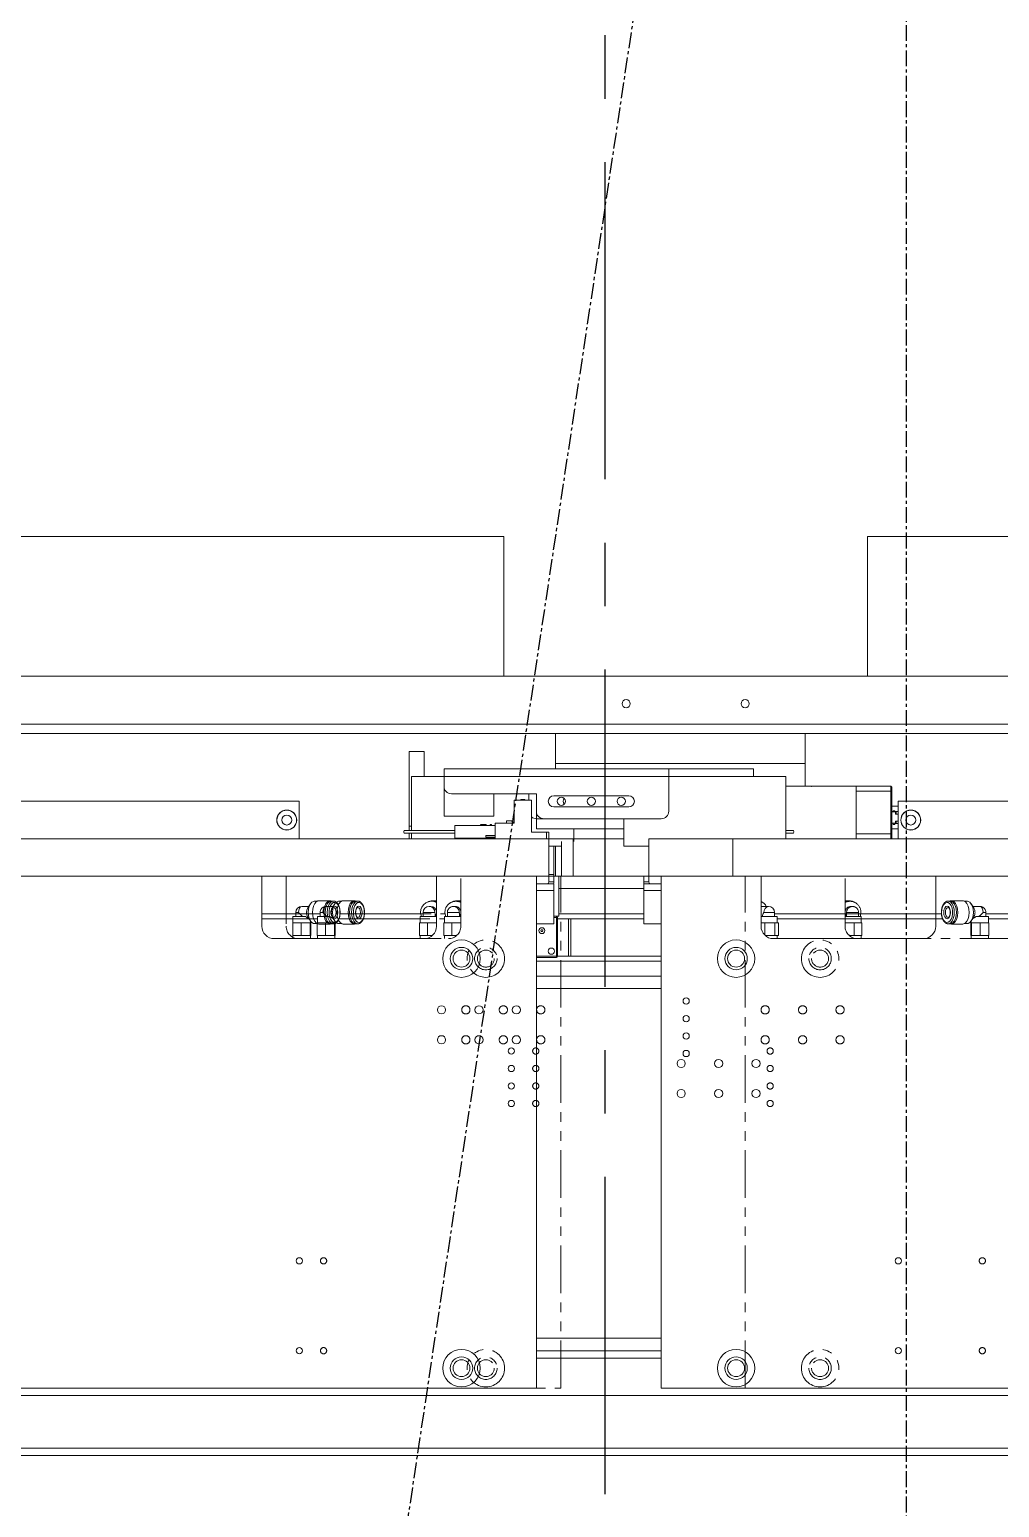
# Model space of a CAD drawing. Extents: x 500 to 100500, y -14500 to 21140.
# Drawn here: x 7356 to 7745, y -6667 to -6075 of the extents above; entities that cross this region are included whole.
import ezdxf

# ---------------------------------------------------------------- set-up
doc = ezdxf.new("R2010")
doc.units = 0
for name, pattern in [('CENTER', [10.16, 6.35, -1.27, 1.27, -1.27]), ('PHANTOM', [12.7, 6.35, -1.27, 1.27, -1.27, 1.27, -1.27]), ('SLD-Solid', [0])]:
    doc.linetypes.add(name, pattern=pattern)
doc.layers.get('0').update_dxf_attribs({"linetype": 'CONTINUOUS'})
doc.layers.add('Center', color=1, linetype='CENTER')
doc.layers.add('D', color=7, linetype='CONTINUOUS')
doc.layers.add('MODEL', color=7, linetype='SLD-Solid', lineweight=15)

# ---------------------------------------------------------------- blocks, each defined once
blk = doc.blocks.new('KSLIDER')
at = {"color": 60, "linetype": 'PHANTOM', "lineweight": 18, "ltscale": 3}
for p, q in [((-53462.52, -64851.89, 21.36), (-52802.52, -64851.89, 21.36)), ((-52802.52, -64851.89, 21.36), (-52802.52, -64866.89, 21.36)), ((-53462.52, -64866.89, 21.36), (-52802.52, -64866.89, 21.36)), ((-52917.52, -64866.89, 21.36), (-53347.52, -64866.89, 21.36)), ((-52917.52, -64866.89, 21.36), (-52917.52, -64886.89, 21.36)), ((-52847.52, -64886.89, 21.36), (-52847.52, -64866.89, 21.36)), ((-52807.52, -64866.89, 21.36), (-52847.52, -64866.89, 21.36)), ((-52807.52, -65071.89, 21.36), (-52807.52, -64866.89, 21.36)), ((-52898.71, -64878.99, 21.36), (-52901.52, -64878.99, 21.36)), ((-52898.06, -64877.98, 21.36), (-52899.07, -64879.55, 21.36)), ((-52895.39, -64876.94, 21.36), (-52896.51, -64876.94, 21.36)), ((-52890.16, -64876.74, 21.36), (-52894.66, -64876.74, 21.36)), ((-52888.82, -64876.84, 21.36), (-52889.66, -64876.84, 21.36)), ((-52849.86, -64878.99, 21.36), (-52850.52, -64878.99, 21.36)), ((-52849.15, -64876.94, 21.36), (-52849.52, -64876.94, 21.36)), ((-52848.25, -64876.74, 21.36), (-52849.15, -64876.74, 21.36)), ((-52917.52, -64881.89, 21.36), (-52903.92, -64881.89, 21.36)), ((-52917.52, -64883.89, 21.36), (-52905.02, -64883.89, 21.36)), ((-52905.11, -64885.59, 21.36), (-52905.11, -64890.59, 21.36)), ((-52905.11, -64885.59, 21.36), (-52903.41, -64885.59, 21.36)), ((-52905.02, -64882.96, 21.36), (-52905.02, -64885.59, 21.36)), ((-52905.02, -64882.96, 21.36), (-52899.98, -64882.96, 21.36)), ((-52903.92, -64881.39, 21.36), (-52903.92, -64882.96, 21.36)), ((-52903.92, -64881.39, 21.36), (-52902.82, -64881.39, 21.36)), ((-52903.41, -64885.59, 21.36), (-52901.71, -64885.59, 21.36)), ((-52901.71, -64885.59, 21.36), (-52901.71, -64890.59, 21.36)), ((-52901.71, -64885.59, 21.36), (-52899.91, -64885.59, 21.36)), ((-52899.91, -64885.59, 21.36), (-52898.12, -64885.59, 21.36)), ((-52899.07, -64883.23, 21.36), (-52898.06, -64884.79, 21.36)), ((-52898.12, -64885.59, 21.36), (-52898.12, -64890.59, 21.36)), ((-52898.12, -64885.59, 21.36), (-52898.02, -64885.59, 21.36)), ((-52898.02, -64885.59, 21.36), (-52898.02, -64884.87, 21.36)), ((-52898.02, -64885.59, 21.36), (-52897.92, -64885.59, 21.36)), ((-52897.92, -64885.59, 21.36), (-52897.92, -64890.59, 21.36)), ((-52896.51, -64885.84, 21.36), (-52895.39, -64885.84, 21.36)), ((-52894.66, -64886.04, 21.36), (-52890.16, -64886.04, 21.36)), ((-52889.66, -64885.94, 21.36), (-52888.82, -64885.94, 21.36)), ((-52886.57, -64883.89, 21.36), (-52854.02, -64883.89, 21.36)), ((-52886.14, -64881.89, 21.36), (-52853.87, -64881.89, 21.36)), ((-52854.31, -64885.59, 21.36), (-52854.31, -64890.59, 21.36)), ((-52854.31, -64885.59, 21.36), (-52852.75, -64885.59, 21.36)), ((-52854.02, -64882.96, 21.36), (-52854.02, -64885.59, 21.36)), ((-52854.02, -64882.96, 21.36), (-52847.52, -64882.96, 21.36)), ((-52852.92, -64881.39, 21.36), (-52852.92, -64882.96, 21.36)), ((-52852.92, -64881.39, 21.36), (-52848.15, -64881.39, 21.36)), ((-52852.75, -64885.59, 21.36), (-52851.2, -64885.59, 21.36)), ((-52851.2, -64885.59, 21.36), (-52851.2, -64890.59, 21.36)), ((-52851.2, -64885.59, 21.36), (-52849.3, -64885.59, 21.36)), ((-52849.3, -64885.59, 21.36), (-52847.52, -64885.59, 21.36)), ((-52848.12, -64882.96, 21.36), (-52848.12, -64881.79, 21.36)), ((-52912.52, -64891.89, 21.36), (-52852.52, -64891.89, 21.36)), ((-52905.11, -64890.59, 21.36), (-52903.41, -64890.59, 21.36)), ((-52905.02, -64890.59, 21.36), (-52905.02, -64891.89, 21.36)), ((-52903.41, -64890.59, 21.36), (-52901.71, -64890.59, 21.36)), ((-52901.71, -64890.59, 21.36), (-52899.91, -64890.59, 21.36)), ((-52899.91, -64890.59, 21.36), (-52898.12, -64890.59, 21.36)), ((-52898.12, -64890.59, 21.36), (-52898.02, -64890.59, 21.36)), ((-52898.02, -64891.89, 21.36), (-52898.02, -64890.59, 21.36)), ((-52898.02, -64890.59, 21.36), (-52897.92, -64890.59, 21.36)), ((-52854.31, -64890.59, 21.36), (-52852.75, -64890.59, 21.36)), ((-52854.02, -64890.59, 21.36), (-52854.02, -64891.89, 21.36)), ((-52852.75, -64890.59, 21.36), (-52851.2, -64890.59, 21.36)), ((-52851.2, -64890.59, 21.36), (-52849.3, -64890.59, 21.36)), ((-52849.3, -64890.59, 21.36), (-52849.15, -64890.59, 21.36)), ((-53457.52, -65071.89, 21.36), (-52807.52, -65071.89, 21.36))]:
    blk.add_line(p, q, dxfattribs=at)
at = {"color": 60, "linetype": 'PHANTOM', "lineweight": 18, "ltscale": 3, "elevation": 21.36, "flags": 128}
for points in [[(-52901.52, -64878.99), (-52902.01, -64879.17), (-52902.43, -64879.69), (-52902.72, -64880.47), (-52902.82, -64881.39)], [(-52896.51, -64876.94), (-52896.86, -64876.98), (-52897.51, -64877.34), (-52898.09, -64878.03), (-52898.54, -64878.98), (-52898.82, -64880.14), (-52898.92, -64881.39), (-52898.82, -64882.64), (-52898.54, -64883.79), (-52898.09, -64884.75), (-52897.51, -64885.44), (-52896.86, -64885.79), (-52896.51, -64885.84)], [(-52894.66, -64886.04), (-52895.02, -64885.99), (-52895.71, -64885.62), (-52896.31, -64884.9), (-52896.78, -64883.9), (-52897.08, -64882.7), (-52897.18, -64881.39), (-52897.08, -64880.08), (-52896.78, -64878.88), (-52896.31, -64877.87), (-52895.71, -64877.16), (-52895.02, -64876.79), (-52894.66, -64876.74)], [(-52889.65, -64876.84), (-52889.81, -64876.79), (-52890.52, -64876.79), (-52891.21, -64877.16), (-52891.81, -64877.87), (-52892.28, -64878.88), (-52892.58, -64880.08), (-52892.68, -64881.39), (-52892.58, -64882.7), (-52892.28, -64883.9), (-52891.81, -64884.9), (-52891.21, -64885.62), (-52890.52, -64885.99), (-52889.81, -64885.99), (-52889.65, -64885.94)], [(-52889.66, -64876.84), (-52890.01, -64876.89), (-52890.68, -64877.25), (-52891.27, -64877.95), (-52891.73, -64878.93), (-52892.02, -64880.11), (-52892.12, -64881.39), (-52892.02, -64882.67), (-52891.73, -64883.85), (-52891.27, -64884.83), (-52890.68, -64885.53), (-52890.01, -64885.89), (-52889.66, -64885.94)], [(-52888.8, -64876.84), (-52889.17, -64876.89), (-52889.84, -64877.25), (-52890.43, -64877.95), (-52890.89, -64878.93), (-52891.18, -64880.11), (-52891.28, -64881.39), (-52891.18, -64882.67), (-52890.89, -64883.85), (-52890.43, -64884.83), (-52889.84, -64885.53), (-52889.17, -64885.89), (-52888.78, -64885.94)], [(-52886.21, -64881.39), (-52886.3, -64880.2), (-52886.59, -64879.11), (-52887.03, -64878.22), (-52887.6, -64877.62), (-52888.24, -64877.35), (-52888.89, -64877.44), (-52889.5, -64877.88), (-52890.01, -64878.63), (-52890.37, -64879.63), (-52890.57, -64880.79), (-52890.57, -64881.99), (-52890.37, -64883.15), (-52890.01, -64884.14), (-52889.5, -64884.9), (-52888.89, -64885.34), (-52888.24, -64885.43), (-52887.6, -64885.16), (-52887.03, -64884.56), (-52886.59, -64883.67), (-52886.3, -64882.58), (-52886.21, -64881.39)], [(-52889.75, -64881.39), (-52889.65, -64880.43), (-52889.36, -64879.62), (-52888.92, -64879.08), (-52888.4, -64878.89), (-52887.88, -64879.08), (-52887.44, -64879.62), (-52887.15, -64880.43), (-52887.05, -64881.39), (-52887.15, -64882.35), (-52887.44, -64883.16), (-52887.88, -64883.7), (-52888.4, -64883.89), (-52888.92, -64883.7), (-52889.36, -64883.16), (-52889.65, -64882.35), (-52889.75, -64881.39)], [(-52888.83, -64883.39), (-52888.82, -64883.39), (-52888.41, -64883.24), (-52888.05, -64882.8), (-52887.82, -64882.15), (-52887.74, -64881.39), (-52887.82, -64880.62), (-52888.05, -64879.97), (-52888.41, -64879.54), (-52888.81, -64879.39)], [(-52849.15, -64876.94), (-52848.52, -64876.98), (-52847.52, -64877.26)], [(-52848.25, -64876.74), (-52847.59, -64876.79), (-52847.52, -64876.8)], [(-52853.62, -64882.96), (-52853.72, -64882.64), (-52853.9, -64881.39)], [(-52848.07, -64882.96), (-52847.67, -64882.31), (-52847.52, -64881.71)]]:
    blk.add_lwpolyline(points, dxfattribs=at)
at = {"color": 60, "linetype": 'PHANTOM', "lineweight": 18, "ltscale": 3}
for centre, radius in [((-52837.52, -64899.89, 21.36), 7.5), ((-52837.52, -64899.89, 21.36), 4.5), ((-52837.52, -64899.89, 21.36), 3.4), ((-52845.52, -64920.39, 21.36), 1.65), ((-52830.52, -64920.39, 21.36), 1.65), ((-52815.52, -64920.39, 21.36), 1.65), ((-52845.52, -64932.39, 21.36), 1.65), ((-52830.52, -64932.39, 21.36), 1.65), ((-52815.52, -64932.39, 21.36), 1.65), ((-52817.52, -64936.89, 21.36), 1.25), ((-52817.52, -64943.89, 21.36), 1.25), ((-52817.52, -64950.89, 21.36), 1.25), ((-52817.52, -64957.89, 21.36), 1.25), ((-52902.52, -65020.89, 21.36), 1.25), ((-52902.52, -65056.89, 21.36), 1.25), ((-52837.52, -65063.89, 21.36), 7.5), ((-52837.52, -65063.89, 21.36), 4.5), ((-52837.52, -65063.89, 21.36), 3.4)]:
    blk.add_circle(centre, radius, dxfattribs=at)
for centre, radius, start, end in [((-52901.52, -64881.39, 21.36), 2.4, 90, 180), ((-52895.97, -64881.39, 21.36), 3.61, 149.40947, 210.59053), ((-52849.51, -64881.33, 21.36), 4.39, 62.90418, 180.71655), ((-52850.52, -64881.39, 21.36), 2.4, 90, 180), ((-52849.15, -64881.27, 21.36), 4.53, 68.91757, 124.62714), ((-52850.53, -64881.37, 21.36), 2.38, 359.59175, 89.58581), ((-52849.88, -64881.37, 21.36), 2.38, 7.34169, 89.62449), ((-52912.52, -64886.89, 21.36), 5, 180, 270), ((-52852.52, -64886.89, 21.36), 5, 270, 0)]:
    blk.add_arc(centre, radius, start, end, dxfattribs=at)
for centre, major_axis, ratio, start_param, end_param in [((-52901.52, -64881.39, 21.36), (-2.3, 2.3), 0.294032, 1.284824, 1.997904), ((-52850.52, -64881.39, 21.36), (1.83, -1.83), 0.843822, 0.700897, 0.8699)]:
    blk.add_ellipse(centre, major_axis=major_axis, ratio=ratio, start_param=start_param, end_param=end_param, dxfattribs=at)
for points, knots in [([(-52889.67, -64881.39, 21.36), (-52889.67, -64881.25, 21.36), (-52889.66, -64880.86, 21.36), (-52889.53, -64880.26, 21.36), (-52889.28, -64879.71, 21.36), (-52889, -64879.44, 21.36), (-52888.89, -64879.37, 21.36), (-52888.82, -64879.39, 21.36), (-52888.81, -64879.4, 21.36)], [0, 0, 0, 0, 0.119673, 0.340457, 0.558857, 0.765899, 0.97103, 1, 1, 1, 1]), ([(-52886.25, -64880.13, 21.36), (-52886.28, -64879.96, 21.36), (-52886.35, -64879.39, 21.36), (-52886.67, -64878.54, 21.36), (-52887.18, -64877.67, 21.36), (-52887.82, -64877.11, 21.36), (-52888.39, -64876.83, 21.36), (-52888.71, -64876.87, 21.36), (-52888.8, -64876.88, 21.36)], [0, 0, 0, 0, 0.096209, 0.310517, 0.527579, 0.747869, 0.933466, 1, 1, 1, 1]), ([(-52886.13, -64881.39, 21.36), (-52886.13, -64881.18, 21.36), (-52886.13, -64880.75, 21.36), (-52886.21, -64880.34, 21.36), (-52886.25, -64880.13, 21.36)], [0, 0, 0, 0, 0.489829, 1, 1, 1, 1]), ([(-52899.98, -64882.96, 21.36), (-52899.98, -64882.97, 21.36), (-52899.78, -64883.18, 21.36), (-52899.4, -64883.5, 21.36), (-52898.89, -64883.77, 21.36), (-52898.67, -64883.76, 21.36), (-52898.59, -64883.76, 21.36)], [0, 0, 0, 0, 0.014158, 0.429537, 0.773183, 1, 1, 1, 1]), ([(-52888.83, -64883.37, 21.36), (-52888.86, -64883.38, 21.36), (-52888.95, -64883.38, 21.36), (-52889.2, -64883.17, 21.36), (-52889.46, -64882.71, 21.36), (-52889.64, -64882.07, 21.36), (-52889.66, -64881.61, 21.36), (-52889.67, -64881.39, 21.36)], [0, 0, 0, 0, 0.169915, 0.37508, 0.592389, 0.804509, 1, 1, 1, 1]), ([(-52888.77, -64885.9, 21.36), (-52888.63, -64885.9, 21.36), (-52888.25, -64885.91, 21.36), (-52887.67, -64885.57, 21.36), (-52887.09, -64884.98, 21.36), (-52886.61, -64884.13, 21.36), (-52886.28, -64883.08, 21.36), (-52886.15, -64882.17, 21.36), (-52886.13, -64881.66, 21.36), (-52886.13, -64881.54, 21.36)], [0, 0, 0, 0, 0.089403, 0.249439, 0.413851, 0.588786, 0.76807, 0.946721, 1, 1, 1, 1])]:
    blk.add_open_spline(points, degree=3, knots=knots, dxfattribs=at)
blk = doc.blocks.new('KASDADS')
at = {"layer": 'MODEL', "color": 4}
for p, q in [((-52842.52, -66230.79, 21.36), (-52320.56, -66230.79, 21.36)), ((-52320.56, -66286.79, 21.36), (-52320.56, -66230.79, 21.36)), ((-52174.86, -66230.79, 21.36), (-52174.86, -66286.79, 21.36)), ((-51722.52, -66230.79, 21.36), (-52174.86, -66230.79, 21.36)), ((-52842.52, -66286.79, 21.36), (-51722.52, -66286.79, 21.36)), ((-52842.52, -66306.05, 21.36), (-51722.52, -66306.05, 21.36)), ((-52842.52, -66309.79, 21.36), (-52299.86, -66309.79, 21.36)), ((-52199.86, -66309.79, 21.36), (-52299.86, -66309.79, 21.36)), ((-52299.86, -66309.79, 21.36), (-52299.86, -66321.79, 21.36)), ((-52199.86, -66309.79, 21.36), (-52199.86, -66321.79, 21.36)), ((-52199.86, -66309.79, 21.36), (-51722.52, -66309.79, 21.36)), ((-52352.52, -66316.89, 21.36), (-52358.52, -66316.89, 21.36)), ((-52358.52, -66316.89, 21.36), (-52358.52, -66346.89, 21.36)), ((-52352.52, -66316.89, 21.36), (-52352.52, -66326.89, 21.36)), ((-52344.52, -66323.89, 21.36), (-52344.52, -66326.89, 21.36)), ((-52344.52, -66323.89, 21.36), (-52254.52, -66323.89, 21.36)), ((-52199.86, -66321.79, 21.36), (-52299.86, -66321.79, 21.36)), ((-52299.86, -66321.79, 21.36), (-52299.86, -66323.89, 21.36)), ((-52220.52, -66323.89, 21.36), (-52254.52, -66323.89, 21.36)), ((-52254.52, -66323.89, 21.36), (-52254.52, -66326.89, 21.36)), ((-52220.52, -66326.89, 21.36), (-52220.52, -66323.89, 21.36)), ((-52199.86, -66321.79, 21.36), (-52199.86, -66330.89, 21.36)), ((-52357.52, -66326.89, 21.36), (-52357.52, -66348.64, 21.36)), ((-52357.52, -66326.89, 21.36), (-52344.52, -66326.89, 21.36)), ((-52344.52, -66326.89, 21.36), (-52254.52, -66326.89, 21.36)), ((-52344.52, -66326.89, 21.36), (-52344.52, -66330.89, 21.36)), ((-52344.52, -66342.89, 21.36), (-52344.52, -66330.89, 21.36)), ((-52254.52, -66326.89, 21.36), (-52254.52, -66340.89, 21.36)), ((-52254.52, -66326.89, 21.36), (-52207.52, -66326.89, 21.36)), ((-52207.52, -66326.89, 21.36), (-52207.52, -66351.89, 21.36)), ((-52207.52, -66330.89, 21.36), (-52197.25, -66330.89, 21.36)), ((-52197.25, -66330.99, 21.36), (-52197.25, -66330.89, 21.36)), ((-52197.15, -66330.89, 21.36), (-52197.25, -66330.89, 21.36)), ((-52197.15, -66330.89, 21.36), (-52197.15, -66330.99, 21.36)), ((-52197.15, -66330.89, 21.36), (-52179.35, -66330.89, 21.36)), ((-52179.35, -66332.89, 21.36), (-52179.35, -66330.89, 21.36)), ((-52179.35, -66330.89, 21.36), (-52165.55, -66330.89, 21.36)), ((-52165.55, -66330.89, 21.36), (-52165.55, -66332.89, 21.36)), ((-52165.55, -66330.89, 21.36), (-52165.15, -66331.29, 21.36)), ((-52307.52, -66333.89, 21.36), (-52341.52, -66333.89, 21.36)), ((-52324.52, -66342.89, 21.36), (-52324.52, -66333.89, 21.36)), ((-52316.47, -66336.39, 21.36), (-52316.47, -66345.69, 21.36)), ((-52309.52, -66336.39, 21.36), (-52316.47, -66336.39, 21.36)), ((-52313.79, -66336.19, 21.36), (-52313.79, -66336.39, 21.36)), ((-52313.79, -66336.19, 21.36), (-52312.99, -66336.19, 21.36)), ((-52312.99, -66336.19, 21.36), (-52312.99, -66336.39, 21.36)), ((-52312.99, -66336.19, 21.36), (-52312.19, -66336.19, 21.36)), ((-52312.19, -66336.19, 21.36), (-52312.19, -66336.39, 21.36)), ((-52310.52, -66336.39, 21.36), (-52310.52, -66333.89, 21.36)), ((-52309.52, -66349.29, 21.36), (-52309.52, -66336.39, 21.36)), ((-52307.52, -66340.89, 21.36), (-52307.52, -66333.89, 21.36)), ((-52270.52, -66334.64, 21.36), (-52300.52, -66334.64, 21.36)), ((-52197.15, -66330.99, 21.36), (-52197.25, -66330.99, 21.36)), ((-52179.35, -66332.89, 21.36), (-52165.55, -66332.89, 21.36)), ((-52179.35, -66349.89, 21.36), (-52179.35, -66332.89, 21.36)), ((-52165.55, -66332.89, 21.36), (-52165.55, -66349.89, 21.36)), ((-52165.55, -66332.89, 21.36), (-52165.15, -66332.89, 21.36)), ((-52165.15, -66332.89, 21.36), (-52165.15, -66331.29, 21.36)), ((-52165.15, -66349.89, 21.36), (-52165.15, -66332.89, 21.36)), ((-52402.52, -66336.89, 21.36), (-52842.52, -66336.89, 21.36)), ((-52402.52, -66351.89, 21.36), (-52402.52, -66336.89, 21.36)), ((-52307.52, -66340.89, 21.36), (-52307.52, -66343.89, 21.36)), ((-52300.52, -66339.14, 21.36), (-52270.52, -66339.14, 21.36)), ((-52162.52, -66338.89, 21.36), (-52165.15, -66338.89, 21.36)), ((-52164.65, -66340.99, 21.36), (-52165.15, -66340.99, 21.36)), ((-52163.66, -66341.09, 21.36), (-52165.15, -66341.09, 21.36)), ((-52163.85, -66340.64, 21.36), (-52164.65, -66340.64, 21.36)), ((-52164.65, -66341.09, 21.36), (-52164.65, -66340.64, 21.36)), ((-52163.85, -66340.99, 21.36), (-52163.85, -66340.64, 21.36)), ((-52163.85, -66340.99, 21.36), (-52162.52, -66340.99, 21.36)), ((-52163.85, -66340.99, 21.36), (-52163.85, -66341.03, 21.36)), ((-52162.52, -66340.99, 21.36), (-52163.85, -66340.99, 21.36)), ((-52163.85, -66341.09, 21.36), (-52163.85, -66341.03, 21.36)), ((-52163.66, -66342, 21.36), (-52163.66, -66341.09, 21.36)), ((-52163.66, -66341.09, 21.36), (-52163.34, -66341.09, 21.36)), ((-52162.52, -66342, 21.36), (-52163.66, -66342, 21.36)), ((-52163.34, -66341.09, 21.36), (-52163.34, -66342, 21.36)), ((-52162.52, -66351.89, 21.36), (-52162.52, -66336.89, 21.36)), ((-51722.52, -66336.89, 21.36), (-52162.52, -66336.89, 21.36)), ((-52340.22, -66348.64, 21.36), (-52360.54, -66348.64, 21.36)), ((-52358.52, -66348.64, 21.36), (-52358.52, -66346.89, 21.36)), ((-52357.52, -66346.89, 21.36), (-52358.52, -66346.89, 21.36)), ((-52324.52, -66342.89, 21.36), (-52344.52, -66342.89, 21.36)), ((-52340.22, -66346.64, 21.36), (-52324.02, -66346.64, 21.36)), ((-52340.22, -66346.64, 21.36), (-52340.22, -66351.64, 21.36)), ((-52329.84, -66346.14, 21.36), (-52329.84, -66346.64, 21.36)), ((-52329.74, -66346.14, 21.36), (-52329.74, -66346.64, 21.36)), ((-52329.29, -66346.14, 21.36), (-52329.29, -66346.64, 21.36)), ((-52329.19, -66346.64, 21.36), (-52329.19, -66346.14, 21.36)), ((-52329.09, -66346.14, 21.36), (-52329.09, -66346.64, 21.36)), ((-52328.98, -66346.14, 21.36), (-52328.98, -66346.64, 21.36)), ((-52328.91, -66346.14, 21.36), (-52328.85, -66346.14, 21.36)), ((-52328.91, -66346.64, 21.36), (-52328.91, -66346.14, 21.36)), ((-52328.85, -66346.14, 21.36), (-52328.85, -66346.64, 21.36)), ((-52328.84, -66346.64, 21.36), (-52328.84, -66346.14, 21.36)), ((-52328.67, -66346.14, 21.36), (-52328.67, -66346.64, 21.36)), ((-52328.64, -66346.14, 21.36), (-52327.71, -66346.14, 21.36)), ((-52328.64, -66346.14, 21.36), (-52328.64, -66346.64, 21.36)), ((-52327.71, -66346.14, 21.36), (-52327.71, -66346.64, 21.36)), ((-52327.71, -66346.14, 21.36), (-52327.67, -66346.14, 21.36)), ((-52327.67, -66346.14, 21.36), (-52327.67, -66346.64, 21.36)), ((-52326.02, -66346.14, 21.36), (-52326.02, -66346.64, 21.36)), ((-52325.52, -66346.14, 21.36), (-52326.02, -66346.14, 21.36)), ((-52325.52, -66346.14, 21.36), (-52325.52, -66346.64, 21.36)), ((-52324.02, -66345.69, 21.36), (-52324.02, -66351.89, 21.36)), ((-52316.47, -66345.69, 21.36), (-52324.02, -66345.69, 21.36)), ((-52319.47, -66344.69, 21.36), (-52319.47, -66345.69, 21.36)), ((-52319.47, -66344.69, 21.36), (-52317.47, -66344.69, 21.36)), ((-52316.47, -66345.69, 21.36), (-52317.47, -66344.69, 21.36)), ((-52304.52, -66343.89, 21.36), (-52307.52, -66343.89, 21.36)), ((-52307.52, -66343.89, 21.36), (-52307.52, -66347.89, 21.36)), ((-52307.52, -66347.89, 21.36), (-52272.52, -66347.89, 21.36)), ((-52304.52, -66343.89, 21.36), (-52257.52, -66343.89, 21.36)), ((-52292.52, -66352.98, 21.36), (-52292.52, -66347.89, 21.36)), ((-52272.52, -66347.89, 21.36), (-52272.52, -66343.89, 21.36)), ((-52272.52, -66354.89, 21.36), (-52272.52, -66347.89, 21.36)), ((-52204.49, -66348.64, 21.36), (-52207.52, -66348.64, 21.36)), ((-52165.15, -66345.69, 21.36), (-52163.66, -66345.69, 21.36)), ((-52162.52, -66347.89, 21.36), (-52165.15, -66347.89, 21.36)), ((-52164.65, -66346.14, 21.36), (-52164.65, -66345.69, 21.36)), ((-52164.65, -66346.14, 21.36), (-52163.85, -66346.14, 21.36)), ((-52163.85, -66345.75, 21.36), (-52163.85, -66345.69, 21.36)), ((-52163.85, -66345.75, 21.36), (-52163.85, -66345.79, 21.36)), ((-52163.85, -66345.79, 21.36), (-52162.52, -66345.79, 21.36)), ((-52163.85, -66346.14, 21.36), (-52163.85, -66345.79, 21.36)), ((-52163.66, -66344.78, 21.36), (-52162.52, -66344.78, 21.36)), ((-52163.66, -66345.69, 21.36), (-52163.66, -66344.78, 21.36)), ((-52163.66, -66345.69, 21.36), (-52163.34, -66345.69, 21.36)), ((-52163.34, -66344.78, 21.36), (-52163.34, -66345.69, 21.36)), ((-52962.52, -66351.89, 21.36), (-52302.52, -66351.89, 21.36)), ((-52360.54, -66349.64, 21.36), (-52340.22, -66349.64, 21.36)), ((-52358.52, -66351.89, 21.36), (-52358.52, -66349.64, 21.36)), ((-52357.52, -66349.64, 21.36), (-52357.52, -66351.89, 21.36)), ((-52340.22, -66351.64, 21.36), (-52324.02, -66351.64, 21.36)), ((-52327.82, -66350.59, 21.36), (-52327.82, -66351.29, 21.36)), ((-52327.82, -66350.59, 21.36), (-52324.02, -66350.59, 21.36)), ((-52327.82, -66351.29, 21.36), (-52324.02, -66351.29, 21.36)), ((-52303.52, -66349.29, 21.36), (-52309.52, -66349.29, 21.36)), ((-52303.52, -66351.89, 21.36), (-52303.52, -66349.29, 21.36)), ((-52303.52, -66349.29, 21.36), (-52302.52, -66349.29, 21.36)), ((-52302.52, -66349.29, 21.36), (-52302.52, -66351.89, 21.36)), ((-52302.52, -66351.89, 21.36), (-52302.52, -66366.89, 21.36)), ((-52297.52, -66366.89, 21.36), (-52297.52, -66352.98, 21.36)), ((-52272.52, -66351.89, 21.36), (-52292.52, -66351.89, 21.36)), ((-52262.52, -66351.89, 21.36), (-52262.52, -66366.89, 21.36)), ((-52262.52, -66351.89, 21.36), (-51602.52, -66351.89, 21.36)), ((-52207.52, -66349.64, 21.36), (-52204.49, -66349.64, 21.36)), ((-52165.55, -66349.89, 21.36), (-52179.35, -66349.89, 21.36)), ((-52179.35, -66349.89, 21.36), (-52179.35, -66351.89, 21.36)), ((-52165.55, -66351.89, 21.36), (-52165.55, -66349.89, 21.36)), ((-52165.15, -66349.89, 21.36), (-52165.55, -66349.89, 21.36)), ((-52165.55, -66351.89, 21.36), (-52165.15, -66351.49, 21.36)), ((-52165.15, -66351.49, 21.36), (-52165.15, -66349.89, 21.36)), ((-52297.52, -66354.89, 21.36), (-52302.52, -66354.89, 21.36)), ((-52300.52, -66366.15, 21.36), (-52300.52, -66354.89, 21.36)), ((-52299.86, -66354.89, 21.36), (-52299.86, -66366.89, 21.36)), ((-52262.52, -66354.89, 21.36), (-52272.52, -66354.89, 21.36)), ((-52302.52, -66366.15, 21.36), (-52300.52, -66366.15, 21.36)), ((-52300.52, -66366.15, 21.36), (-52300.52, -66369.15, 21.36)), ((-52962.52, -66366.89, 21.36), (-52302.52, -66366.89, 21.36)), ((-52417.52, -66366.89, 21.36), (-52847.52, -66366.89, 21.36)), ((-52417.52, -66366.89, 21.36), (-52417.52, -66386.89, 21.36)), ((-52347.52, -66386.89, 21.36), (-52347.52, -66366.89, 21.36)), ((-52307.52, -66366.89, 21.36), (-52347.52, -66366.89, 21.36)), ((-52307.52, -66571.89, 21.36), (-52307.52, -66366.89, 21.36)), ((-52303.25, -66369.89, 21.36), (-52307.52, -66369.89, 21.36)), ((-52300.62, -66369.89, 21.36), (-52303.25, -66369.89, 21.36)), ((-52302.52, -66369.15, 21.36), (-52302.52, -66366.89, 21.36)), ((-52300.52, -66369.15, 21.36), (-52302.52, -66369.15, 21.36)), ((-52300.52, -66369.89, 21.36), (-52300.62, -66369.89, 21.36)), ((-52300.52, -66366.89, 21.36), (-52298.52, -66366.89, 21.36)), ((-52300.52, -66372.63, 21.36), (-52300.52, -66369.89, 21.36)), ((-52298.52, -66366.89, 21.36), (-52298.52, -66382.89, 21.36)), ((-52264.52, -66371.79, 21.36), (-52298.52, -66371.79, 21.36)), ((-52297.52, -66366.89, 21.36), (-52262.52, -66366.89, 21.36)), ((-52264.52, -66369.15, 21.36), (-52264.52, -66366.89, 21.36)), ((-52262.52, -66369.15, 21.36), (-52264.52, -66369.15, 21.36)), ((-52264.52, -66369.89, 21.36), (-52264.42, -66369.89, 21.36)), ((-52264.52, -66369.89, 21.36), (-52264.52, -66372.63, 21.36)), ((-52264.42, -66369.89, 21.36), (-52261.78, -66369.89, 21.36)), ((-52262.52, -66366.89, 21.36), (-51602.52, -66366.89, 21.36)), ((-52262.52, -66366.89, 21.36), (-52262.52, -66369.15, 21.36)), ((-52261.78, -66369.89, 21.36), (-52257.52, -66369.89, 21.36)), ((-52257.52, -66366.89, 21.36), (-52257.52, -66571.89, 21.36)), ((-52217.52, -66366.89, 21.36), (-52257.52, -66366.89, 21.36)), ((-52217.52, -66366.89, 21.36), (-52217.52, -66386.89, 21.36)), ((-52147.52, -66386.89, 21.36), (-52147.52, -66366.89, 21.36)), ((-51717.52, -66366.89, 21.36), (-52147.52, -66366.89, 21.36)), ((-52398.06, -66377.98, 21.36), (-52399.07, -66379.55, 21.36)), ((-52395.39, -66376.94, 21.36), (-52396.51, -66376.94, 21.36)), ((-52390.16, -66376.74, 21.36), (-52394.66, -66376.74, 21.36)), ((-52388.82, -66376.84, 21.36), (-52389.66, -66376.84, 21.36)), ((-52349.15, -66376.94, 21.36), (-52349.52, -66376.94, 21.36)), ((-52348.25, -66376.74, 21.36), (-52349.15, -66376.74, 21.36)), ((-52300.52, -66372.63, 21.36), (-52307.52, -66372.63, 21.36)), ((-52300.52, -66385.89, 21.36), (-52300.52, -66372.63, 21.36)), ((-52264.52, -66372.63, 21.36), (-52264.52, -66385.89, 21.36)), ((-52264.52, -66372.63, 21.36), (-52257.52, -66372.63, 21.36)), ((-52417.52, -66381.89, 21.36), (-52403.92, -66381.89, 21.36)), ((-52417.52, -66383.89, 21.36), (-52405.02, -66383.89, 21.36)), ((-52405.02, -66382.96, 21.36), (-52405.02, -66385.59, 21.36)), ((-52405.02, -66382.96, 21.36), (-52399.98, -66382.96, 21.36)), ((-52403.92, -66381.39, 21.36), (-52403.92, -66382.96, 21.36)), ((-52403.92, -66381.39, 21.36), (-52402.82, -66381.39, 21.36)), ((-52398.71, -66378.99, 21.36), (-52401.52, -66378.99, 21.36)), ((-52399.07, -66383.23, 21.36), (-52398.06, -66384.79, 21.36)), ((-52386.57, -66383.89, 21.36), (-52354.02, -66383.89, 21.36)), ((-52386.14, -66381.89, 21.36), (-52353.87, -66381.89, 21.36)), ((-52354.02, -66382.96, 21.36), (-52354.02, -66385.59, 21.36)), ((-52354.02, -66382.96, 21.36), (-52347.52, -66382.96, 21.36)), ((-52352.92, -66381.39, 21.36), (-52352.92, -66382.96, 21.36)), ((-52352.92, -66381.39, 21.36), (-52348.15, -66381.39, 21.36)), ((-52349.86, -66378.99, 21.36), (-52350.52, -66378.99, 21.36)), ((-52348.12, -66382.96, 21.36), (-52348.12, -66381.79, 21.36)), ((-52298.52, -66382.89, 21.36), (-52300.52, -66382.89, 21.36)), ((-52299.52, -66383.39, 21.36), (-52300.52, -66383.39, 21.36)), ((-52299.52, -66383.39, 21.36), (-52299.52, -66382.89, 21.36)), ((-52299.52, -66398.89, 21.36), (-52299.52, -66383.39, 21.36)), ((-52299.02, -66383.39, 21.36), (-52299.52, -66383.39, 21.36)), ((-52299.02, -66383.39, 21.36), (-52299.02, -66398.89, 21.36)), ((-52299.02, -66383.89, 21.36), (-52294.71, -66383.89, 21.36)), ((-52298.52, -66381.89, 21.36), (-52264.52, -66381.89, 21.36)), ((-52294.71, -66383.89, 21.36), (-52294.71, -66398.89, 21.36)), ((-52293.71, -66383.89, 21.36), (-52294.71, -66383.89, 21.36)), ((-52293.71, -66398.89, 21.36), (-52293.71, -66383.89, 21.36)), ((-52293.71, -66383.89, 21.36), (-52264.52, -66383.89, 21.36)), ((-52217, -66378.99, 21.36), (-52217.52, -66379.08, 21.36)), ((-52217.52, -66382.96, 21.36), (-52211.02, -66382.96, 21.36)), ((-52214.52, -66378.99, 21.36), (-52217, -66378.99, 21.36)), ((-52216.37, -66381.39, 21.36), (-52212.12, -66381.39, 21.36)), ((-52212.12, -66382.96, 21.36), (-52212.12, -66381.39, 21.36)), ((-52212.12, -66381.89, 21.36), (-52147.52, -66381.89, 21.36)), ((-52211.02, -66385.59, 21.36), (-52211.02, -66382.96, 21.36)), ((-52211.02, -66383.89, 21.36), (-52147.52, -66383.89, 21.36)), ((-52405.11, -66385.59, 21.36), (-52405.11, -66390.59, 21.36)), ((-52405.11, -66385.59, 21.36), (-52403.41, -66385.59, 21.36)), ((-52403.41, -66385.59, 21.36), (-52401.71, -66385.59, 21.36)), ((-52401.71, -66385.59, 21.36), (-52401.71, -66390.59, 21.36)), ((-52401.71, -66385.59, 21.36), (-52399.91, -66385.59, 21.36)), ((-52399.91, -66385.59, 21.36), (-52398.12, -66385.59, 21.36)), ((-52398.12, -66385.59, 21.36), (-52398.12, -66390.59, 21.36)), ((-52398.12, -66385.59, 21.36), (-52398.02, -66385.59, 21.36)), ((-52398.02, -66385.59, 21.36), (-52398.02, -66384.87, 21.36)), ((-52398.02, -66385.59, 21.36), (-52397.92, -66385.59, 21.36)), ((-52397.92, -66385.59, 21.36), (-52397.92, -66390.59, 21.36)), ((-52396.51, -66385.84, 21.36), (-52395.39, -66385.84, 21.36)), ((-52394.66, -66386.04, 21.36), (-52390.16, -66386.04, 21.36)), ((-52389.66, -66385.94, 21.36), (-52388.82, -66385.94, 21.36)), ((-52354.31, -66385.59, 21.36), (-52354.31, -66390.59, 21.36)), ((-52354.31, -66385.59, 21.36), (-52352.75, -66385.59, 21.36)), ((-52352.75, -66385.59, 21.36), (-52351.2, -66385.59, 21.36)), ((-52351.2, -66385.59, 21.36), (-52351.2, -66390.59, 21.36)), ((-52351.2, -66385.59, 21.36), (-52349.3, -66385.59, 21.36)), ((-52349.3, -66385.59, 21.36), (-52347.52, -66385.59, 21.36)), ((-52300.52, -66385.89, 21.36), (-52307.52, -66385.89, 21.36)), ((-52264.52, -66385.89, 21.36), (-52257.52, -66385.89, 21.36)), ((-52217.52, -66385.59, 21.36), (-52217.21, -66385.59, 21.36)), ((-52217.21, -66385.59, 21.36), (-52215.93, -66385.59, 21.36)), ((-52215.93, -66385.59, 21.36), (-52215.93, -66390.55, 21.36)), ((-52215.93, -66385.59, 21.36), (-52213.93, -66385.59, 21.36)), ((-52213.93, -66385.59, 21.36), (-52211.94, -66385.59, 21.36)), ((-52211.94, -66385.59, 21.36), (-52211.94, -66390.59, 21.36)), ((-52211.94, -66385.59, 21.36), (-52211.24, -66385.59, 21.36)), ((-52211.24, -66385.59, 21.36), (-52210.53, -66385.59, 21.36)), ((-52210.53, -66385.59, 21.36), (-52210.53, -66390.59, 21.36)), ((-52412.52, -66391.89, 21.36), (-52352.52, -66391.89, 21.36)), ((-52405.11, -66390.59, 21.36), (-52403.41, -66390.59, 21.36)), ((-52405.02, -66390.59, 21.36), (-52405.02, -66391.89, 21.36)), ((-52403.41, -66390.59, 21.36), (-52401.71, -66390.59, 21.36)), ((-52401.71, -66390.59, 21.36), (-52399.91, -66390.59, 21.36)), ((-52399.91, -66390.59, 21.36), (-52398.12, -66390.59, 21.36)), ((-52398.12, -66390.59, 21.36), (-52398.02, -66390.59, 21.36)), ((-52398.02, -66391.89, 21.36), (-52398.02, -66390.59, 21.36)), ((-52398.02, -66390.59, 21.36), (-52397.92, -66390.59, 21.36)), ((-52354.31, -66390.59, 21.36), (-52352.75, -66390.59, 21.36)), ((-52354.02, -66390.59, 21.36), (-52354.02, -66391.89, 21.36)), ((-52352.75, -66390.59, 21.36), (-52351.2, -66390.59, 21.36)), ((-52351.2, -66390.59, 21.36), (-52349.3, -66390.59, 21.36)), ((-52349.3, -66390.59, 21.36), (-52349.15, -66390.59, 21.36)), ((-52215.88, -66390.59, 21.36), (-52213.93, -66390.59, 21.36)), ((-52213.93, -66390.59, 21.36), (-52211.94, -66390.59, 21.36)), ((-52212.52, -66391.89, 21.36), (-52152.52, -66391.89, 21.36)), ((-52211.94, -66390.59, 21.36), (-52211.24, -66390.59, 21.36)), ((-52211.24, -66390.59, 21.36), (-52210.53, -66390.59, 21.36)), ((-52211.02, -66391.89, 21.36), (-52211.02, -66390.59, 21.36)), ((-52307.52, -66398.89, 21.36), (-52299.52, -66398.89, 21.36)), ((-52299.52, -66399.39, 21.36), (-52307.52, -66399.39, 21.36)), ((-52307.52, -66400.89, 21.36), (-52257.52, -66400.89, 21.36)), ((-52299.52, -66398.89, 21.36), (-52299.52, -66399.39, 21.36)), ((-52299.52, -66398.89, 21.36), (-52299.02, -66398.89, 21.36)), ((-52294.71, -66398.89, 21.36), (-52299.02, -66398.89, 21.36)), ((-52294.71, -66398.89, 21.36), (-52293.71, -66398.89, 21.36)), ((-52257.52, -66398.89, 21.36), (-52293.71, -66398.89, 21.36)), ((-52257.52, -66406.89, 21.36), (-52307.52, -66406.89, 21.36)), ((-52307.52, -66411.89, 21.36), (-52257.52, -66411.89, 21.36)), ((-52307.52, -66551.89, 21.36), (-52257.52, -66551.89, 21.36)), ((-52257.52, -66556.89, 21.36), (-52307.52, -66556.89, 21.36)), ((-52307.52, -66559.89, 21.36), (-52257.52, -66559.89, 21.36)), ((-52957.52, -66571.89, 21.36), (-52307.52, -66571.89, 21.36)), ((-52257.52, -66571.89, 21.36), (-51607.52, -66571.89, 21.36)), ((-53552.02, -66574.89, 21.36), (-51013.02, -66574.89, 21.36)), ((-53552.02, -66595.89, 21.36), (-51013.02, -66595.89, 21.36)), ((-53552.02, -66598.89, 21.36), (-51013.02, -66598.89, 21.36))]:
    blk.add_line(p, q, dxfattribs=at)
at = {"layer": 'MODEL', "color": 4, "elevation": 21.36, "flags": 128}
for points in [[(-52396.51, -66376.94), (-52396.86, -66376.98), (-52397.51, -66377.34), (-52398.09, -66378.03), (-52398.54, -66378.98), (-52398.82, -66380.14), (-52398.92, -66381.39), (-52398.82, -66382.64), (-52398.54, -66383.79), (-52398.09, -66384.75), (-52397.51, -66385.44), (-52396.86, -66385.79), (-52396.51, -66385.84)], [(-52394.66, -66386.04), (-52395.02, -66385.99), (-52395.71, -66385.62), (-52396.31, -66384.9), (-52396.78, -66383.9), (-52397.08, -66382.7), (-52397.18, -66381.39), (-52397.08, -66380.08), (-52396.78, -66378.88), (-52396.31, -66377.87), (-52395.71, -66377.16), (-52395.02, -66376.79), (-52394.66, -66376.74)], [(-52389.65, -66376.84), (-52389.81, -66376.79), (-52390.52, -66376.79), (-52391.21, -66377.16), (-52391.81, -66377.87), (-52392.28, -66378.88), (-52392.58, -66380.08), (-52392.68, -66381.39), (-52392.58, -66382.7), (-52392.28, -66383.9), (-52391.81, -66384.9), (-52391.21, -66385.62), (-52390.52, -66385.99), (-52389.81, -66385.99), (-52389.65, -66385.94)], [(-52389.66, -66376.84), (-52390.01, -66376.89), (-52390.68, -66377.25), (-52391.27, -66377.95), (-52391.73, -66378.93), (-52392.02, -66380.11), (-52392.12, -66381.39), (-52392.02, -66382.67), (-52391.73, -66383.85), (-52391.27, -66384.83), (-52390.68, -66385.53), (-52390.01, -66385.89), (-52389.66, -66385.94)], [(-52388.8, -66376.84), (-52389.17, -66376.89), (-52389.84, -66377.25), (-52390.43, -66377.95), (-52390.89, -66378.93), (-52391.18, -66380.11), (-52391.28, -66381.39), (-52391.18, -66382.67), (-52390.89, -66383.85), (-52390.43, -66384.83), (-52389.84, -66385.53), (-52389.17, -66385.89), (-52388.78, -66385.94)], [(-52386.21, -66381.39), (-52386.3, -66380.2), (-52386.59, -66379.11), (-52387.03, -66378.22), (-52387.6, -66377.62), (-52388.24, -66377.35), (-52388.89, -66377.44), (-52389.5, -66377.88), (-52390.01, -66378.63), (-52390.37, -66379.63), (-52390.57, -66380.79), (-52390.57, -66381.99), (-52390.37, -66383.15), (-52390.01, -66384.14), (-52389.5, -66384.9), (-52388.89, -66385.34), (-52388.24, -66385.43), (-52387.6, -66385.16), (-52387.03, -66384.56), (-52386.59, -66383.67), (-52386.3, -66382.58), (-52386.21, -66381.39)], [(-52349.15, -66376.94), (-52348.52, -66376.98), (-52347.52, -66377.26)], [(-52348.25, -66376.74), (-52347.59, -66376.79), (-52347.52, -66376.8)], [(-52401.52, -66378.99), (-52402.01, -66379.17), (-52402.43, -66379.69), (-52402.72, -66380.47), (-52402.82, -66381.39)], [(-52389.75, -66381.39), (-52389.65, -66380.43), (-52389.36, -66379.62), (-52388.92, -66379.08), (-52388.4, -66378.89), (-52387.88, -66379.08), (-52387.44, -66379.62), (-52387.15, -66380.43), (-52387.05, -66381.39), (-52387.15, -66382.35), (-52387.44, -66383.16), (-52387.88, -66383.7), (-52388.4, -66383.89), (-52388.92, -66383.7), (-52389.36, -66383.16), (-52389.65, -66382.35), (-52389.75, -66381.39)], [(-52388.83, -66383.39), (-52388.82, -66383.39), (-52388.41, -66383.24), (-52388.05, -66382.8), (-52387.82, -66382.15), (-52387.74, -66381.39), (-52387.82, -66380.62), (-52388.05, -66379.97), (-52388.41, -66379.54), (-52388.81, -66379.39)], [(-52353.62, -66382.96), (-52353.72, -66382.64), (-52353.9, -66381.39)], [(-52348.07, -66382.96), (-52347.67, -66382.31), (-52347.52, -66381.71)]]:
    blk.add_lwpolyline(points, dxfattribs=at)
at = {"layer": 'MODEL', "color": 4}
for centre, radius in [((-52271.56, -66297.79, 21.36), 1.65), ((-52223.86, -66297.79, 21.36), 1.65), ((-52297.52, -66336.89, 21.36), 1.65), ((-52285.52, -66336.89, 21.36), 1.65), ((-52273.52, -66336.89, 21.36), 1.65), ((-52407.52, -66344.39, 21.36), 4), ((-52407.52, -66344.39, 21.36), 3.95), ((-52407.52, -66344.39, 21.36), 2), ((-52157.52, -66344.39, 21.36), 4), ((-52157.52, -66344.39, 21.36), 3.95), ((-52157.52, -66344.39, 21.36), 2), ((-52305.32, -66388.69, 21.36), 1.18), ((-52305.32, -66388.69, 21.36), 0.383), ((-52337.52, -66399.89, 21.36), 7.5), ((-52337.52, -66399.89, 21.36), 4.5), ((-52301.52, -66396.89, 21.36), 1.25), ((-52227.52, -66399.89, 21.36), 7.5), ((-52227.52, -66399.89, 21.36), 4.5), ((-52337.52, -66399.89, 21.36), 3.4), ((-52227.52, -66399.89, 21.36), 3.4), ((-52345.52, -66420.39, 21.36), 1.65), ((-52330.52, -66420.39, 21.36), 1.65), ((-52315.52, -66420.39, 21.36), 1.65), ((-52247.52, -66416.89, 21.36), 1.25), ((-52247.52, -66423.89, 21.36), 1.25), ((-52345.52, -66432.39, 21.36), 1.65), ((-52330.52, -66432.39, 21.36), 1.65), ((-52315.52, -66432.39, 21.36), 1.65), ((-52247.52, -66430.89, 21.36), 1.25), ((-52317.52, -66436.89, 21.36), 1.25), ((-52247.52, -66437.89, 21.36), 1.25), ((-52317.52, -66443.89, 21.36), 1.25), ((-52249.52, -66441.89, 21.36), 1.65), ((-52234.52, -66441.89, 21.36), 1.65), ((-52219.52, -66441.89, 21.36), 1.65), ((-52317.52, -66450.89, 21.36), 1.25), ((-52249.52, -66453.89, 21.36), 1.65), ((-52234.52, -66453.89, 21.36), 1.65), ((-52219.52, -66453.89, 21.36), 1.65), ((-52317.52, -66457.89, 21.36), 1.25), ((-52402.52, -66520.89, 21.36), 1.25), ((-52162.52, -66520.89, 21.36), 1.25), ((-52402.52, -66556.89, 21.36), 1.25), ((-52162.52, -66556.89, 21.36), 1.25), ((-52337.52, -66563.89, 21.36), 7.5), ((-52337.52, -66563.89, 21.36), 4.5), ((-52337.52, -66563.89, 21.36), 3.4), ((-52227.52, -66563.89, 21.36), 7.5), ((-52227.52, -66563.89, 21.36), 4.5), ((-52227.52, -66563.89, 21.36), 3.4)]:
    blk.add_circle(centre, radius, dxfattribs=at)
for centre, radius, start, end in [((-52341.52, -66330.89, 21.36), 3, 180, 270), ((-52300.52, -66336.89, 21.36), 2.25, 90, 270), ((-52294.52, -66336.89, 21.36), 2.25, 147.14012, 212.85988), ((-52270.52, -66336.89, 21.36), 2.25, 270, 90), ((-52304.52, -66340.89, 21.36), 3, 180, 270), ((-52257.52, -66340.89, 21.36), 3, 270, 0), ((-52359.36, -66349.02, 21.36), 1.24, 162.34624, 185.717), ((-52307.52, -66340.89, 21.36), 3, 228.18969, 270), ((-52206.08, -66349.14, 21.36), 1.66, 342.5209, 17.4791), ((-52359.36, -66349.26, 21.36), 1.24, 174.283, 197.65376), ((-52303.25, -66369.15, 21.36), 0.737, 270, 0), ((-52303.25, -66369.15, 21.36), 2.74, 344.38535, 0), ((-52261.78, -66369.15, 21.36), 2.74, 180, 195.61465), ((-52261.78, -66369.15, 21.36), 0.737, 180, 270), ((-52349.51, -66381.33, 21.36), 4.39, 62.90418, 180.71655), ((-52349.15, -66381.27, 21.36), 4.53, 68.91757, 124.62714), ((-52218.78, -66380.54, 21.36), 3.7, 24.72382, 70.02081), ((-52401.52, -66381.39, 21.36), 2.4, 90, 180), ((-52395.97, -66381.39, 21.36), 3.61, 149.40947, 210.59053), ((-52350.52, -66381.39, 21.36), 2.4, 90, 180), ((-52350.53, -66381.37, 21.36), 2.38, 359.59175, 89.58581), ((-52349.88, -66381.37, 21.36), 2.38, 7.34169, 89.62449), ((-52299.52, -66383.39, 21.36), 0.5, 0, 90), ((-52214.2, -66381.15, 21.36), 2.18, 98.33932, 186.4179), ((-52214.52, -66381.39, 21.36), 2.4, 0, 90), ((-52412.52, -66386.89, 21.36), 5, 180, 270), ((-52352.52, -66386.89, 21.36), 5, 270, 0), ((-52212.52, -66386.89, 21.36), 5, 180, 270), ((-52152.52, -66386.89, 21.36), 5, 270, 0), ((-52299.52, -66398.89, 21.36), 0.5, 270, 0)]:
    blk.add_arc(centre, radius, start, end, dxfattribs=at)
for centre, major_axis, ratio, start_param, end_param in [((-52401.52, -66381.39, 21.36), (-2.3, 2.3), 0.294032, 1.284824, 1.997904), ((-52350.52, -66381.39, 21.36), (1.83, -1.83), 0.843822, 0.700897, 0.8699), ((-52214.52, -66381.39, 21.36), (2.17, 2.17), 0.470743, 2.010766, 2.723846)]:
    blk.add_ellipse(centre, major_axis=major_axis, ratio=ratio, start_param=start_param, end_param=end_param, dxfattribs=at)
for points, knots in [([(-52329.83, -66346.14, 21.36), (-52329.83, -66346.14, 21.36), (-52329.84, -66346.14, 21.36), (-52329.8, -66346.14, 21.36), (-52329.76, -66346.14, 21.36), (-52329.74, -66346.14, 21.36)], [0, 0, 0, 0, 0.2914, 0.643108, 1, 1, 1, 1]), ([(-52329.74, -66346.14, 21.36), (-52329.71, -66346.14, 21.36), (-52329.63, -66346.14, 21.36), (-52329.5, -66346.14, 21.36), (-52329.38, -66346.14, 21.36), (-52329.32, -66346.14, 21.36), (-52329.29, -66346.14, 21.36)], [0, 0, 0, 0, 0.266259, 0.560183, 0.78639, 1, 1, 1, 1]), ([(-52329.29, -66346.14, 21.36), (-52329.26, -66346.14, 21.36), (-52329.22, -66346.14, 21.36), (-52329.19, -66346.14, 21.36), (-52329.19, -66346.14, 21.36), (-52329.19, -66346.14, 21.36)], [0, 0, 0, 0, 0.404194, 0.818223, 1, 1, 1, 1]), ([(-52329.17, -66346.14, 21.36), (-52329.16, -66346.14, 21.36), (-52329.13, -66346.14, 21.36), (-52329.1, -66346.14, 21.36), (-52329.08, -66346.14, 21.36)], [0, 0, 0, 0, 0.161878, 1, 1, 1, 1]), ([(-52329.09, -66346.14, 21.36), (-52329.07, -66346.14, 21.36), (-52329.03, -66346.14, 21.36), (-52329, -66346.14, 21.36), (-52328.98, -66346.14, 21.36)], [0, 0, 0, 0, 0.542346, 1, 1, 1, 1]), ([(-52328.98, -66346.14, 21.36), (-52328.97, -66346.14, 21.36), (-52328.94, -66346.14, 21.36), (-52328.92, -66346.14, 21.36), (-52328.91, -66346.14, 21.36)], [0, 0, 0, 0, 0.592378, 1, 1, 1, 1]), ([(-52386.25, -66380.13, 21.36), (-52386.28, -66379.96, 21.36), (-52386.35, -66379.39, 21.36), (-52386.67, -66378.54, 21.36), (-52387.18, -66377.67, 21.36), (-52387.82, -66377.11, 21.36), (-52388.39, -66376.83, 21.36), (-52388.71, -66376.87, 21.36), (-52388.8, -66376.88, 21.36)], [0, 0, 0, 0, 0.096209, 0.310517, 0.527579, 0.747869, 0.933466, 1, 1, 1, 1]), ([(-52399.98, -66382.96, 21.36), (-52399.98, -66382.97, 21.36), (-52399.78, -66383.18, 21.36), (-52399.4, -66383.5, 21.36), (-52398.89, -66383.77, 21.36), (-52398.67, -66383.76, 21.36), (-52398.59, -66383.76, 21.36)], [0, 0, 0, 0, 0.014158, 0.429537, 0.773183, 1, 1, 1, 1]), ([(-52389.67, -66381.39, 21.36), (-52389.67, -66381.25, 21.36), (-52389.66, -66380.86, 21.36), (-52389.53, -66380.26, 21.36), (-52389.28, -66379.71, 21.36), (-52389, -66379.44, 21.36), (-52388.89, -66379.37, 21.36), (-52388.82, -66379.39, 21.36), (-52388.81, -66379.4, 21.36)], [0, 0, 0, 0, 0.119673, 0.340457, 0.558857, 0.765899, 0.97103, 1, 1, 1, 1]), ([(-52388.83, -66383.37, 21.36), (-52388.86, -66383.38, 21.36), (-52388.95, -66383.38, 21.36), (-52389.2, -66383.17, 21.36), (-52389.46, -66382.71, 21.36), (-52389.64, -66382.07, 21.36), (-52389.66, -66381.61, 21.36), (-52389.67, -66381.39, 21.36)], [0, 0, 0, 0, 0.169915, 0.37508, 0.592389, 0.804509, 1, 1, 1, 1]), ([(-52388.77, -66385.9, 21.36), (-52388.63, -66385.9, 21.36), (-52388.25, -66385.91, 21.36), (-52387.67, -66385.57, 21.36), (-52387.09, -66384.98, 21.36), (-52386.61, -66384.13, 21.36), (-52386.28, -66383.08, 21.36), (-52386.15, -66382.17, 21.36), (-52386.13, -66381.66, 21.36), (-52386.13, -66381.54, 21.36)], [0, 0, 0, 0, 0.089403, 0.249439, 0.413851, 0.588786, 0.76807, 0.946721, 1, 1, 1, 1]), ([(-52386.13, -66381.39, 21.36), (-52386.13, -66381.18, 21.36), (-52386.13, -66380.75, 21.36), (-52386.21, -66380.34, 21.36), (-52386.25, -66380.13, 21.36)], [0, 0, 0, 0, 0.489829, 1, 1, 1, 1])]:
    blk.add_open_spline(points, degree=3, knots=knots, dxfattribs=at)
blk = doc.blocks.new('KJVision F 2')
at = {"color": 3}
for p, q in [((-5912.72, -78093.69, -96.77), (-5712.72, -76763.69, -96.77)), ((-5665.72, -76763.69, -96.77), (-5665.72, -78093.69, -96.77))]:
    blk.add_line(p, q, dxfattribs=at)

msp = doc.modelspace()

# ---------------------------------------------------------------- linework, layer by layer
at = {"layer": 'D', "color": 1, "linetype": 'CENTER', "ltscale": 20}
msp.add_line((7586.5, -8490.68, -75.82), (7586.5, -5322.71, -75.82), dxfattribs=at)

# ---------------------------------------------------------------- block references
at = {"layer": 'Center'}
msp.add_blockref('KJVision F 2', (13372.87, 71106.65, 20.95), dxfattribs=at)
at = {"layer": 'D', "color": 1}
for name, p in [('KASDADS', (59866.51, 59952.44, -97.17)), ('KSLIDER', (60376.26, 58452.44, -162.52))]:
    msp.add_blockref(name, p, dxfattribs=at)
at = {"layer": 'D', "color": 1, "xscale": -1}
msp.add_blockref('KSLIDER', (-45164.87, 58452.44, -162.52), dxfattribs=at)

doc.saveas('drawing.dxf')
